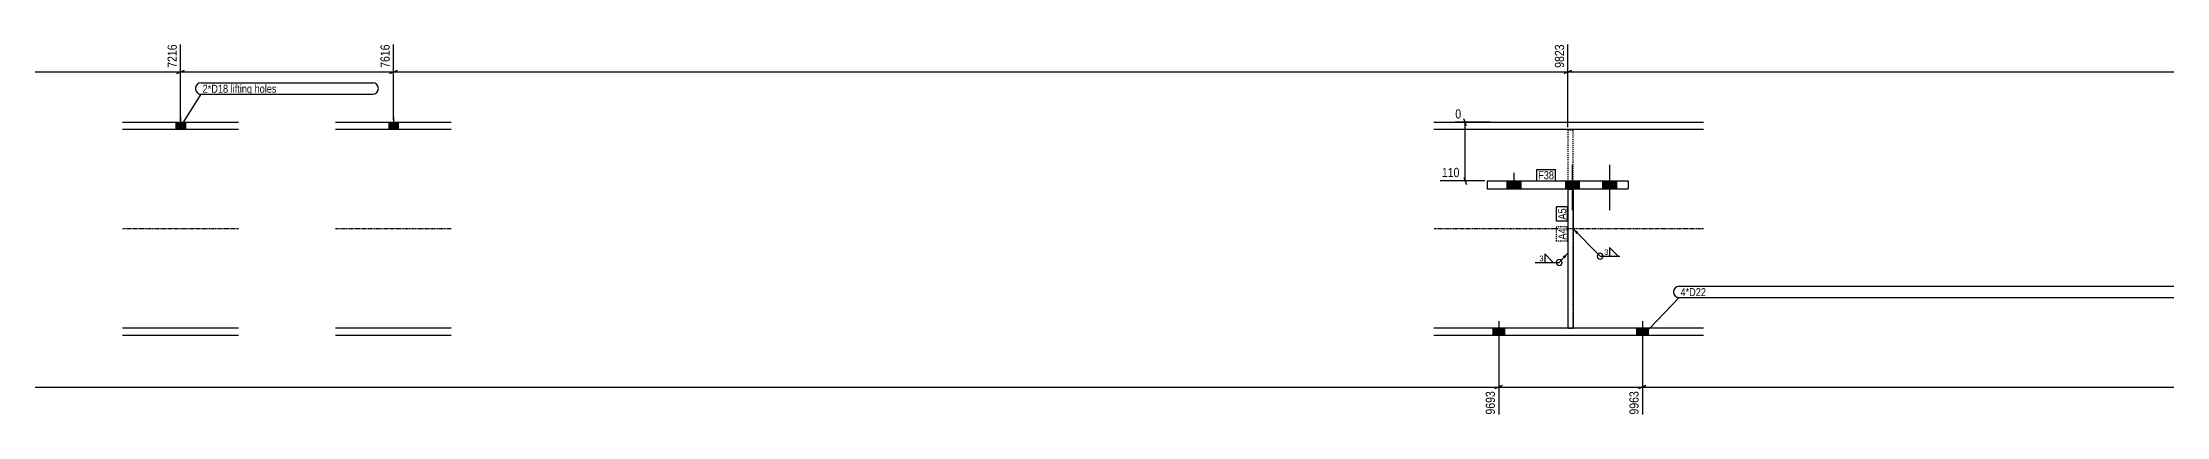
# Model space of a CAD drawing. Header units: millimetres. Extents: x 10 to 57393, y 7 to 4887.
# Drawn here: x 7077 to 11067, y 18 to 720 of the extents above; entities that cross this region are included whole.
import ezdxf

# ---------------------------------------------------------------- set-up
doc = ezdxf.new("R2010")
doc.units = ezdxf.units.MM
doc.linetypes.add('DXK_LINE_DOT2', pattern=[3.9198, 1.9599, -1.9599])
doc.linetypes.add('DXK_LINE_DOT3', pattern=[5.9187, 2.979, -0.9799, 0.9799, -0.9799])
for name, color, linetype in [('MÅLSÆTNING', 7, 'Continuous'), ('STÅL', 7, 'Continuous'), ('TEKST', 7, 'Continuous')]:
    doc.layers.add(name, color=color, linetype=linetype)
doc.styles.add('Arial Narrow', font='ARIALN.TTF', dxfattribs={"height": 0.2})

msp = doc.modelspace()

# ---------------------------------------------------------------- hatches: boundary and pattern name
at = {"layer": 'STÅL', "linetype": 'Continuous'}
for points in [[(7345.1, 570.3), (7327.1, 570.3), (7327.1, 556.8), (7345.1, 556.8)], [(7745.1, 570.3), (7727.1, 570.3), (7727.1, 556.8), (7745.1, 556.8)], [(9827.9, 445.3), (9853.9, 445.3), (9853.9, 460.3), (9827.9, 460.3)], [(9963.9, 460.3), (9937.9, 460.3), (9937.9, 445.3), (9963.9, 445.3)], [(10033.9, 460.3), (10007.9, 460.3), (10007.9, 445.3), (10033.9, 445.3)], [(9823.6, 183.8), (9801.6, 183.8), (9801.6, 170.3), (9823.6, 170.3)], [(9823.6, 183.8), (9801.6, 183.8), (9801.6, 170.3), (9823.6, 170.3)], [(10093.6, 183.8), (10071.6, 183.8), (10071.6, 170.3), (10093.6, 170.3)], [(10093.6, 183.8), (10071.6, 183.8), (10071.6, 170.3), (10093.6, 170.3)]]:
    msp.add_hatch(color=96, dxfattribs=at).paths.add_polyline_path(points)
at = {"layer": 'TEKST', "linetype": 'Continuous'}
msp.add_hatch(color=3, dxfattribs=at).paths.add_polyline_path([(9932.9, 318.5), (9942.6, 324.8), (9937, 314.6)])

# ---------------------------------------------------------------- linework, layer by layer
at = {"layer": 'MÅLSÆTNING', "color": 7, "linetype": 'Continuous'}
for p, q in [((7336.1, 573), (7336.1, 716.4)), ((7336.1, 573), (7336.1, 716.4)), ((7736.1, 574.8), (7736.1, 716.4)), ((9942.6, 561.3), (9942.6, 716.4)), ((9942.6, 561.3), (9942.6, 716.4)), ((4905, 664.9), (7336.1, 664.9)), ((7342.8, 667.6), (7329.3, 662.2)), ((7329.3, 662.2), (7342.8, 667.6)), ((7336.1, 664.9), (7736.1, 664.9)), ((7729.3, 662.2), (7742.8, 667.6)), ((9949.3, 667.6), (9935.8, 662.2)), ((9935.8, 662.2), (9949.3, 667.6)), ((9942.6, 664.9), (14803.2, 664.9)), ((9796.1, 570.3), (9731.1, 570.3)), ((9752.4, 563.5), (9747, 577)), ((9749.7, 460.3), (9749.7, 570.3)), ((9786.4, 460.3), (9702.6, 460.3)), ((9747, 467), (9752.4, 453.5)), ((9812.6, 150.8), (9812.6, 21.8)), ((10082.6, 150.8), (10082.6, 21.8)), ((10082.6, 150.8), (10082.6, 21.8)), ((5045, 73.3), (9812.6, 73.3)), ((9805.8, 70.6), (9819.3, 76)), ((10089.3, 76), (10075.8, 70.6)), ((10075.8, 70.6), (10089.3, 76)), ((10082.6, 73.3), (14930.3, 73.3))]:
    msp.add_line(p, q, dxfattribs=at)
at = {"layer": 'STÅL', "color": 2, "linetype": 'Continuous'}
for p, q in [((7227.1, 570.3), (7444.6, 570.3)), ((7627.1, 570.3), (7844.6, 570.3)), ((9690.9, 570.3), (10197.6, 570.3)), ((7444.6, 556.8), (7227.1, 556.8)), ((7844.6, 556.8), (7627.1, 556.8)), ((10197.6, 556.8), (9690.9, 556.8)), ((9790.9, 460.3), (10055.9, 460.3)), ((9790.9, 460.3), (9790.9, 445.3)), ((9790.9, 445.3), (10055.9, 445.3)), ((9942.6, 444.8), (9942.6, 183.8)), ((9942.6, 444.8), (9952.6, 444.8)), ((9952.6, 444.8), (9952.6, 183.8)), ((10055.9, 460.3), (10055.9, 445.3)), ((7444.6, 183.8), (7227.1, 183.8)), ((7444.6, 170.3), (7227.1, 170.3)), ((7844.6, 183.8), (7627.1, 183.8)), ((7844.6, 170.3), (7627.1, 170.3)), ((10197.6, 183.8), (9690.9, 183.8)), ((10197.6, 170.3), (9690.9, 170.3))]:
    msp.add_line(p, q, dxfattribs=at)
at = {"layer": 'STÅL', "color": 96, "linetype": 'Continuous'}
for p, q in [((7327.1, 570.3), (7327.1, 556.8)), ((7336.1, 580.3), (7336.1, 556.8)), ((7345.1, 570.3), (7345.1, 556.8)), ((7727.1, 570.3), (7727.1, 556.8)), ((7736.1, 580.3), (7736.1, 556.8)), ((7745.1, 570.3), (7745.1, 556.8)), ((9950.9, 490.3), (9950.9, 405.3)), ((10020.9, 490.3), (10020.9, 405.3)), ((9827.9, 460.3), (9827.9, 445.3)), ((9840.9, 475.3), (9840.9, 445.3)), ((9853.9, 460.3), (9853.9, 445.3)), ((9937.9, 460.3), (9937.9, 445.3)), ((9963.9, 460.3), (9963.9, 445.3)), ((10007.9, 460.3), (10007.9, 445.3)), ((10033.9, 460.3), (10033.9, 445.3)), ((9801.6, 183.8), (9801.6, 170.3)), ((9801.6, 183.8), (9801.6, 170.3)), ((9812.6, 196.8), (9812.6, 123.8)), ((9812.6, 196.8), (9812.6, 123.8)), ((9823.6, 183.8), (9823.6, 170.3)), ((9823.6, 183.8), (9823.6, 170.3)), ((10071.6, 183.8), (10071.6, 170.3)), ((10071.6, 183.8), (10071.6, 170.3)), ((10082.6, 196.8), (10082.6, 123.8)), ((10082.6, 196.8), (10082.6, 123.8)), ((10093.6, 183.8), (10093.6, 170.3)), ((10093.6, 183.8), (10093.6, 170.3))]:
    msp.add_line(p, q, dxfattribs=at)
at = {"layer": 'STÅL', "color": 7, "linetype": 'DXK_LINE_DOT2'}
for p, q in [((9942.6, 555.8), (9942.6, 184.8)), ((9952.6, 555.8), (9942.6, 555.8)), ((9952.6, 184.8), (9952.6, 555.8)), ((9942.6, 184.8), (9952.6, 184.8)), ((9942.6, 183.8), (9952.6, 183.8))]:
    msp.add_line(p, q, dxfattribs=at)
at = {"layer": 'STÅL', "color": 7, "linetype": 'DXK_LINE_DOT3'}
for p, q in [((7444.6, 370.3), (7227.1, 370.3)), ((7844.6, 370.3), (7627.1, 370.3)), ((10197.6, 370.3), (9690.9, 370.3))]:
    msp.add_line(p, q, dxfattribs=at)
at = {"layer": 'TEKST', "color": 3, "linetype": 'Continuous'}
msp.add_line((9942.6, 324.8), (9926.3, 307.2), dxfattribs=at)
for start, end in [(90, 270), (270, 90)]:
    msp.add_arc((9926.3, 307.2), 5.62, start, end, dxfattribs=at)

# ---------------------------------------------------------------- wipeouts: each hides what was drawn before it
at = {"color": 0}
for points in [[(7425.4, 625.8), (7425.4, 641.5), (7377.5, 641.5), (7377.5, 625.8)], [(9896.8, 308.5), (9896.8, 321.6), (9888.1, 321.6), (9888.1, 308.5)], [(10018.7, 320.4), (10018.7, 333.4), (10010.1, 333.4), (10010.1, 320.4)], [(14727.5, 244.1), (14727.5, 259.8), (10154.1, 259.8), (10154.1, 244.1)]]:
    msp.add_wipeout(points, dxfattribs=at).dxf.layer = 'TEKST'

# ---------------------------------------------------------------- next in the draw order: linework, layer by layer
at = {"layer": 'TEKST', "color": 3, "linetype": 'Continuous'}
for p, q in [((9915.2, 307.2), (9899.1, 323.3)), ((9899.1, 323.3), (9899.1, 307.2)), ((10037.1, 319), (10021, 335.1)), ((10021, 335.1), (10021, 319)), ((9881.2, 307.2), (9926.3, 307.2)), ((9899.1, 307.2), (9915.2, 307.2)), ((10003.1, 319), (10040.3, 319)), ((10021, 319), (10037.1, 319))]:
    msp.add_line(p, q, dxfattribs=at)
for start, end in [(90, 270), (270, 90)]:
    msp.add_arc((10003.1, 319), 5.62, start, end, dxfattribs=at)

# ---------------------------------------------------------------- next in the draw order: texts
at = {"layer": 'TEKST', "color": 3, "style": 'Arial Narrow'}
for p in [(9889, 309.4), (10011, 321.3)]:
    msp.add_text('3', height=10.7, dxfattribs=at).set_placement(p)

# ---------------------------------------------------------------- next in the draw order: wipeouts: each hides what was drawn before it
at = {"color": 0, "linetype": 'Continuous'}
for points in [[(7332.5, 720), (7307.3, 720), (7307.3, 669), (7332.5, 669)], [(7732.5, 720), (7707.3, 720), (7707.3, 669), (7732.5, 669)], [(9745.6, 573.9), (9745.6, 599.1), (9727.5, 599.1), (9727.5, 573.9)], [(9742.4, 463.9), (9742.4, 489.1), (9702.3, 489.1), (9702.3, 463.9)], [(9809, 69.2), (9783.8, 69.2), (9783.8, 18.2), (9809, 18.2)]]:
    msp.add_wipeout(points, dxfattribs=at).dxf.layer = 'MÅLSÆTNING'
at = {"color": 0}
for points in [[(7425.4, 625.8), (7425.4, 641.5), (7377.5, 641.5), (7377.5, 625.8)], [(9916.4, 463.4), (9916.4, 479.2), (9886.7, 479.2), (9886.7, 463.4)], [(9939.4, 408.8), (9923.7, 408.8), (9923.7, 387.7), (9939.4, 387.7)], [(14727.5, 244.1), (14727.5, 259.8), (10154.1, 259.8), (10154.1, 244.1)]]:
    msp.add_wipeout(points, dxfattribs=at).dxf.layer = 'TEKST'

# ---------------------------------------------------------------- next in the draw order: linework, layer by layer
at = {"layer": 'MÅLSÆTNING', "color": 7, "linetype": 'Continuous'}
for p, q in [((7736.1, 574.8), (7736.1, 716.4)), ((7742.8, 667.6), (7729.3, 662.2)), ((7736.1, 664.9), (9942.6, 664.9)), ((9812.6, 150.8), (9812.6, 21.8)), ((9819.3, 76), (9805.8, 70.6)), ((9812.6, 73.3), (10082.6, 73.3))]:
    msp.add_line(p, q, dxfattribs=at)
at = {"layer": 'TEKST', "color": 7, "linetype": 'Continuous'}
for p, q in [((7337.9, 564.4), (7374.8, 623.1)), ((10082.6, 169.5), (10151.4, 241.4)), ((10151.4, 262.5), (14730.2, 262.5)), ((10151.4, 241.4), (14730.2, 241.4))]:
    msp.add_line(p, q, dxfattribs=at)
for centre in [(7374.8, 633.7), (10151.4, 251.9)]:
    msp.add_arc(centre, 10.6, 90, 270, dxfattribs=at)

# ---------------------------------------------------------------- next in the draw order: texts
at = {"layer": 'MÅLSÆTNING', "color": 3, "linetype": 'Continuous', "style": 'Arial Narrow'}
for s, p in [('7216', (7328.9, 672.6)), ('7616', (7728.9, 672.6)), ('9693', (9805.4, 21.8))]:
    msp.add_text(s, height=17.18, rotation=90.0002, dxfattribs=at).set_placement(p)
for s, height, p in [('0', 17.2, (9731.1, 577.5)), ('110', 17.18, (9705.9, 467.5))]:
    msp.add_text(s, height=height, dxfattribs=at).set_placement(p)
at = {"layer": 'TEKST', "color": 3, "style": 'Arial Narrow'}
msp.add_text('4*D22', height=15.03, dxfattribs=at).set_placement((10154.1, 244.1))

# ---------------------------------------------------------------- next in the draw order: wipeouts: each hides what was drawn before it
at = {"color": 0}
for points in [[(7694.4, 625.8), (7694.4, 641.5), (7430.1, 641.5), (7430.1, 625.8)], [(9916.4, 463.4), (9916.4, 479.2), (9886.7, 479.2), (9886.7, 463.4)], [(9939.4, 408.8), (9923.7, 408.8), (9923.7, 387.7), (9939.4, 387.7)]]:
    msp.add_wipeout(points, dxfattribs=at).dxf.layer = 'TEKST'

# ---------------------------------------------------------------- next in the draw order: linework, layer by layer
at = {"layer": 'TEKST', "color": 7, "linetype": 'Continuous'}
for p, q in [((9884, 481.9), (9919.1, 481.9)), ((9884, 460.7), (9884, 481.9)), ((9919.1, 460.7), (9919.1, 481.9)), ((9884, 460.7), (9919.1, 460.7)), ((9921, 385), (9921, 411.5)), ((9942.1, 411.5), (9921, 411.5)), ((9942.1, 385), (9942.1, 411.5)), ((9942.1, 385), (9921, 385))]:
    msp.add_line(p, q, dxfattribs=at)

# ---------------------------------------------------------------- next in the draw order: texts
at = {"layer": 'TEKST', "color": 3, "style": 'Arial Narrow'}
msp.add_text('F38', height=15.03, dxfattribs=at).set_placement((9886.7, 463.4))
msp.add_text('A5', height=15.03, rotation=90.0002, dxfattribs=at).set_placement((9939.4, 387.7))

# ---------------------------------------------------------------- next in the draw order: wipeouts: each hides what was drawn before it
at = {"color": 0, "linetype": 'Continuous'}
for points in [[(9939, 720), (9913.8, 720), (9913.8, 669), (9939, 669)], [(10079, 69.2), (10053.8, 69.2), (10053.8, 18.2), (10079, 18.2)]]:
    msp.add_wipeout(points, dxfattribs=at).dxf.layer = 'MÅLSÆTNING'
at = {"color": 0}
msp.add_wipeout([(7694.4, 625.8), (7694.4, 641.5), (7430.1, 641.5), (7430.1, 625.8)], dxfattribs=at).dxf.layer = 'TEKST'

# ---------------------------------------------------------------- next in the draw order: linework, layer by layer
at = {"layer": 'TEKST', "color": 7, "linetype": 'Continuous'}
for p, q in [((7374.8, 644.2), (7697.1, 644.2)), ((7374.8, 623.1), (7697.1, 623.1))]:
    msp.add_line(p, q, dxfattribs=at)
msp.add_arc((7697.1, 633.7), 10.6, 270, 90, dxfattribs=at)

# ---------------------------------------------------------------- next in the draw order: texts
at = {"layer": 'MÅLSÆTNING', "color": 3, "linetype": 'Continuous', "style": 'Arial Narrow'}
for s, p in [('9823', (9935.4, 672.6)), ('9963', (10075.4, 21.8))]:
    msp.add_text(s, height=17.18, rotation=90.0002, dxfattribs=at).set_placement(p)
at = {"layer": 'TEKST', "color": 3, "style": 'Arial Narrow'}
for s, height, p in [('2*D18', 15.03, (7377.5, 625.8)), ('lifting holes', 15.032, (7430.1, 625.8))]:
    msp.add_text(s, height=height, dxfattribs=at).set_placement(p)

# ---------------------------------------------------------------- next in the draw order: wipeouts: each hides what was drawn before it
at = {"color": 0}
msp.add_wipeout([(9939.4, 371.3), (9923.7, 371.3), (9923.7, 350.2), (9939.4, 350.2)], dxfattribs=at).dxf.layer = 'TEKST'

# ---------------------------------------------------------------- next in the draw order: wipeouts: each hides what was drawn before it
msp.add_wipeout([(9939.4, 371.3), (9923.7, 371.3), (9923.7, 350.2), (9939.4, 350.2)], dxfattribs=at).dxf.layer = 'TEKST'

# ---------------------------------------------------------------- next in the draw order: hatches: boundary and pattern name
at = {"layer": 'TEKST', "linetype": 'Continuous'}
msp.add_hatch(color=3, dxfattribs=at).paths.add_polyline_path([(9958.5, 360.3), (9952.6, 370.3), (9962.5, 364.3)])

# ---------------------------------------------------------------- next in the draw order: linework, layer by layer
at = {"layer": 'TEKST', "color": 7, "linetype": 'DXK_LINE_DOT2'}
for p, q in [((9921, 347.5), (9921, 374)), ((9942.1, 374), (9921, 374)), ((9942.1, 347.5), (9942.1, 374)), ((9942.1, 347.5), (9921, 347.5))]:
    msp.add_line(p, q, dxfattribs=at)
at = {"layer": 'TEKST', "color": 3, "linetype": 'Continuous'}
msp.add_line((9952.6, 370.3), (10003.1, 319), dxfattribs=at)

# ---------------------------------------------------------------- next in the draw order: texts
at = {"layer": 'TEKST', "color": 3, "style": 'Arial Narrow'}
msp.add_text('A4', height=15.03, rotation=90.0002, dxfattribs=at).set_placement((9939.4, 350.2))

doc.saveas('drawing.dxf')
